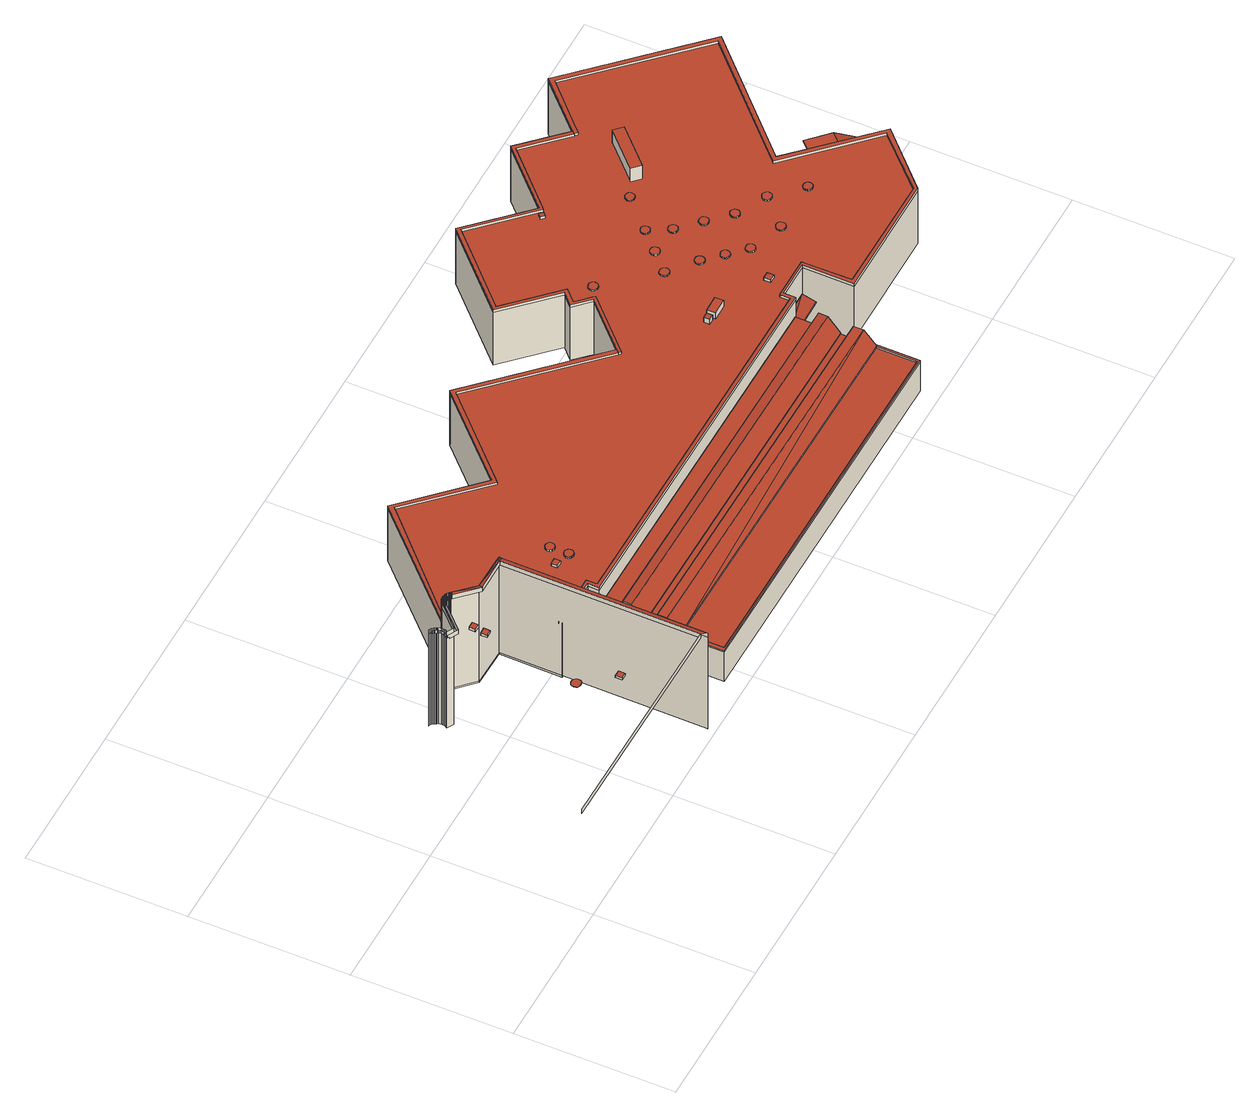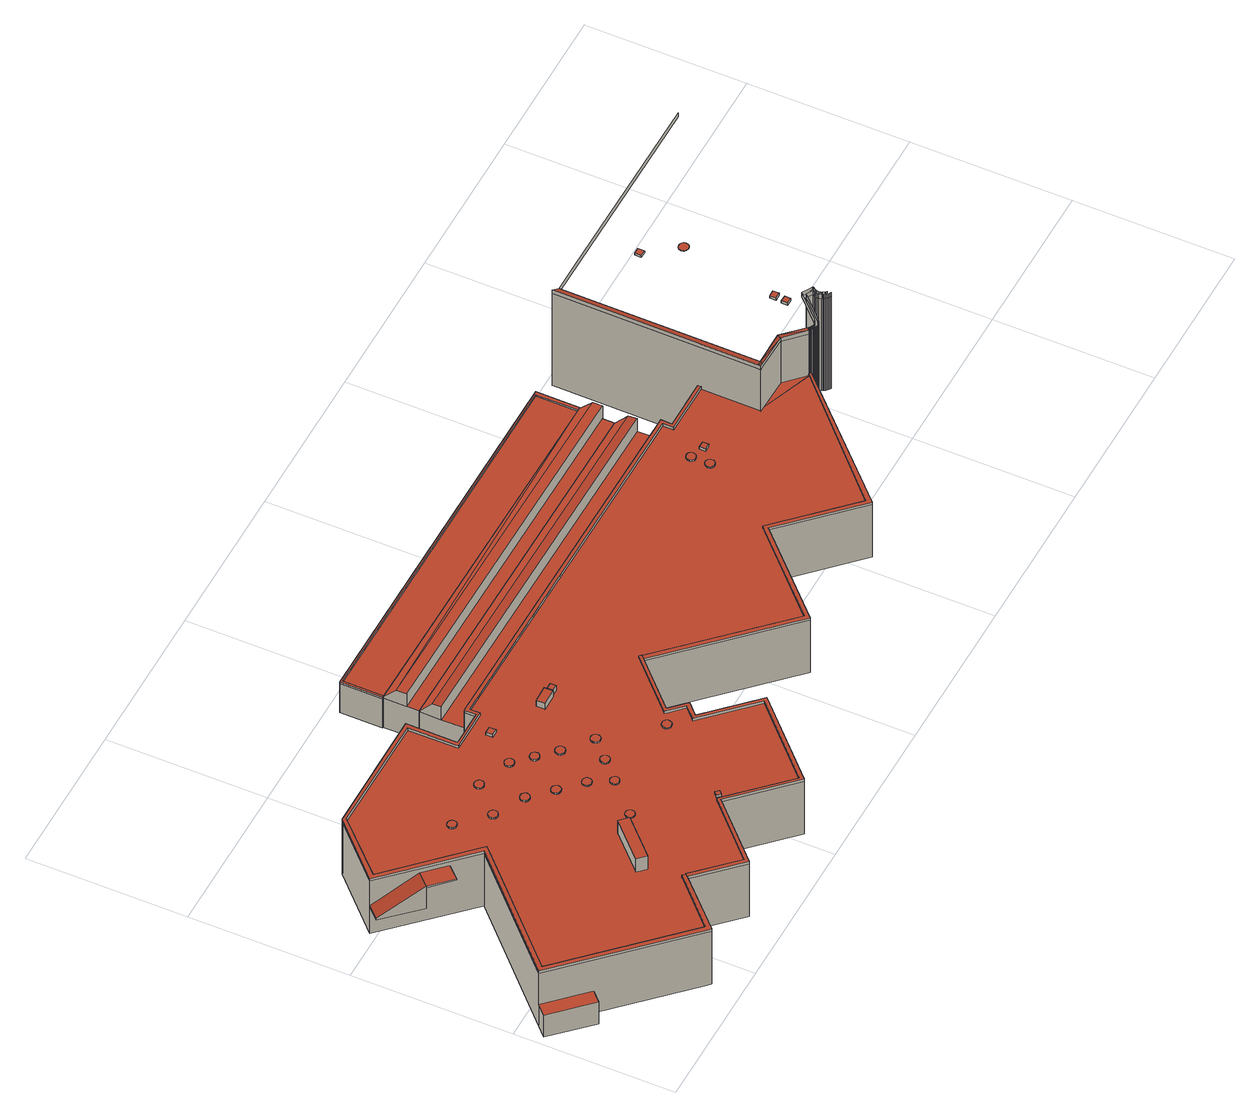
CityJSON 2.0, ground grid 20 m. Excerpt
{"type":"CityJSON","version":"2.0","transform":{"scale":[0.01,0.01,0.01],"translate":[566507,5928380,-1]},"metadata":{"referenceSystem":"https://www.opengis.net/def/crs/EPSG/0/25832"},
"CityObjects":{
"building1":{"type":"Building","attributes":{"Grundfläche 2D":"2421.631820","Grundhöhe NN":"0.075"},"children":["building1-1","building1-2","building1-3","building1-4"],"geometry":[{"type":"MultiSurface","lod":"3","boundaries":[[[0,1,2,3,4]],[[5,6,7,8]],[[9,5,8,10]],[[6,11,12,13,14,15,7]],[[16,9,10,17]],[[18,19,20,21]],[[19,22,23,20]],[[24,25,16,17,26,27]],[[28,29,30,31]],[[22,32,33,34,35,23]],[[29,28,36,37]],[[38,24,27,39]],[[40,41,42,43]],[[33,44,45,34]],[[44,46,38,39,47,45]],[[41,40,48,49]],[[29,50,51,30]],[[50,29,37,52]],[[50,53,54,51]],[[41,55,56,42]],[[53,50,52,57]],[[40,58,59,48]],[[55,41,49,60]],[[53,61,62,54]],[[61,53,57,63]],[[55,64,65,56]],[[64,55,60,66]],[[61,67,68,62]],[[67,61,63,69]],[[58,40,43,70]],[[64,71,72,65]],[[67,73,74,68]],[[73,67,69,75]],[[71,64,66,76]],[[73,77,78,74]],[[71,79,77,80,81,72]],[[77,73,75,80]],[[78,77,79,71,76,82]],[[13,83,84,14]],[[59,58,85,86,87,88]],[[86,85,58,70,89,90]],[[86,91,92,87]],[[91,86,90,93]],[[83,94,95,84]],[[92,91,96,97,98,99]],[[97,96,91,93,100,101]],[[94,102,103,104,105,106,107,95]],[[97,108,109,98]],[[108,97,101,110]],[[110,111,112,108]],[[108,112,113,109]],[[114,105,104,115]],[[112,116,117,113]],[[116,112,111,118]],[[115,119,120,114]],[[119,121,122,120]],[[116,123,124,117]],[[123,116,118,125]],[[121,126,127,122]],[[123,128,129,124]],[[126,130,131,127]],[[128,123,125,132]],[[130,133,134,131]],[[128,135,136,129]],[[135,128,132,137]],[[133,138,139,134]],[[138,140,141,139]],[[135,142,143,136]],[[142,135,137,144]],[[140,145,146,141]],[[142,147,148,143]],[[147,142,144,149]],[[146,145,150,151]],[[147,152,153,148]],[[154,151,150,155]],[[152,147,149,156]],[[155,157,158,154]],[[152,159,160,153]],[[157,161,162,158]],[[159,152,156,163]],[[161,164,165,162]],[[159,166,167,160]],[[166,159,163,168]],[[166,169,170,167]],[[169,166,168,171]],[[172,173,165]],[[169,174,175,170]],[[174,169,171,176]],[[176,177,178,174]],[[174,178,179,175]],[[178,180,181,179]],[[180,178,177,182]],[[180,183,184,181]],[[183,180,182,173]],[[185,172,165]],[[184,183,186,187,188,189]],[[185,165,164,190]],[[187,186,183,173,172,191]],[[191,172,185]],[[192,193,194,195,0,196]],[[197,198,199,200,201,194,193,192,196,202]],[[185,195,191]],[[203,1,0,195]],[[204,200,199,198,197,205,206,207]],[[187,200,204,188]],[[195,185,190,203]],[[201,200,187,191,208]],[[191,195,208]],[[208,195,194]],[[201,208,194]]],"semantics":{"surfaces":[{"type":"WallSurface"},{"type":"RoofSurface"}],"values":[0,0,0,0,0,0,0,0,0,0,0,0,0,0,0,0,0,0,0,0,0,0,0,0,0,0,0,0,0,0,0,0,0,0,0,0,0,0,0,0,0,0,0,0,0,0,0,0,0,0,0,0,0,0,0,0,0,0,0,0,0,0,0,0,0,0,0,0,0,0,0,0,0,0,0,0,0,0,0,0,0,0,0,0,0,1,0,0,0,0,0,0,0,0,1,0,0,0,1,1,0,1,0,0,0,0,0,1,1,1]}}]},
"building1-1":{"type":"BuildingInstallation","parents":["building1"],"geometry":[{"type":"MultiSurface","lod":"3","boundaries":[[[209,210,211,212,213,214,215,216,217,218,219,220,221,222,223,224,225,226]],[[216,215,227,228]],[[217,216,228,229]],[[218,217,229,230]],[[219,218,230,231]],[[220,219,231,232]],[[221,220,232,233]],[[222,221,233,234]],[[223,222,234,235]],[[224,223,235,236]],[[225,224,236,237]],[[226,225,237,238]],[[209,226,238,239]],[[210,209,239,240]],[[211,210,240,241]],[[212,211,241,242]],[[213,212,242,243]],[[214,213,243,244]],[[215,214,244,227]]],"semantics":{"surfaces":[{"type":"RoofSurface"},{"type":"WallSurface"}],"values":[0,1,1,1,1,1,1,1,1,1,1,1,1,1,1,1,1,1,1]}}]},
"building1-2":{"type":"BuildingInstallation","parents":["building1"],"geometry":[{"type":"MultiSurface","lod":"3","boundaries":[[[245,246,247,248]],[[248,247,249,250]],[[245,248,250,251]],[[246,245,251,252]],[[247,246,252,249]]],"semantics":{"surfaces":[{"type":"RoofSurface"},{"type":"WallSurface"}],"values":[0,1,1,1,1]}}]},
"building1-3":{"type":"BuildingInstallation","parents":["building1"],"geometry":[{"type":"MultiSurface","lod":"3","boundaries":[[[253,254,255,256]],[[256,255,257,258]],[[253,256,258,259]],[[254,253,259,260]],[[255,254,260,257]]],"semantics":{"surfaces":[{"type":"RoofSurface"},{"type":"WallSurface"}],"values":[0,1,1,1,1]}}]},
"building1-4":{"type":"BuildingInstallation","parents":["building1"],"geometry":[{"type":"MultiSurface","lod":"3","boundaries":[[[261,262,263,264,265]],[[263,262,266,267]],[[268,265,264,263,267,269]],[[261,265,268,270]],[[262,261,270,266]]],"semantics":{"surfaces":[{"type":"RoofSurface"},{"type":"WallSurface"}],"values":[0,1,1,1,1]}}]},
"building2":{"type":"Building","attributes":{"Grundfläche 2D":"748.241736","Grundhöhe NN":"0.951"},"children":["building2-1"],"geometry":[{"type":"Solid","lod":"3","boundaries":[[[[271,272,273,274]],[[275,276,277,278,271,274,279]],[[280,281,282,283,284]],[[282,285,286,283]],[[287,288,283,286]],[[289,290,291,292,293,294,295,296,297,298]],[[299,300,301,302]],[[303,304,305,306]],[[307,308,309,310]],[[306,311,312,313,300,276,275,279,274,273]],[[300,299,314,278,277,276]],[[278,314,303,272,271]],[[273,272,303,306]],[[281,315,316,285,282]],[[287,286,309,308]],[[288,317,302,284,283]],[[302,301,315,281,280,284]],[[318,319,291,290]],[[317,288,287,293,292,291,319]],[[307,294,293,287,308]],[[295,294,307,310]],[[286,296,295,310,309]],[[286,285,297,296]],[[320,298,297,285,316]],[[320,321,289,298]],[[321,318,290,289]],[[304,322,323,324,325,305]],[[318,321,326,327]],[[319,318,327,328]],[[317,319,328,329]],[[330,299,302,317,329,331]],[[314,299,330,332]],[[323,322,304,303,314,332,333,324]],[[306,305,325,334]],[[335,336,337,338,301,300,313,312,311,306,334,339]],[[316,315,340,341]],[[315,301,338,340]],[[320,316,341,342]],[[321,320,342,326]],[[335,339,334,325,324,333,332,330,331,329,328,327,326,342,341,340,338,337,336]]]],"semantics":{"surfaces":[{"type":"RoofSurface"},{"type":"WallSurface"},{"type":"GroundSurface"}],"values":[[0,0,0,0,0,0,0,0,0,1,1,1,1,1,1,1,1,1,1,1,1,1,1,1,1,1,1,1,1,1,1,1,1,1,1,1,1,1,1,2]]}}]},
"building2-1":{"type":"BuildingInstallation","parents":["building2"],"geometry":[{"type":"MultiSurface","lod":"3","boundaries":[[[343,344,322,345,346,347]],[[343,347,348]],[[348,347,349,350]],[[322,344,351,323]],[[347,346,352,349]],[[344,343,348,350,351]],[[322,323,353,345]],[[346,345,353,352]],[[351,350,349,352,353,323]]],"semantics":{"surfaces":[{"type":"RoofSurface"},{"type":"WallSurface"},{"type":"OuterCeilingSurface"}],"values":[0,0,1,1,1,1,1,1,2]}}]},
"building3":{"type":"Building","attributes":{"Grundfläche 2D":"2388.133779","Grundhöhe NN":"-0.176"},"children":["building3-1","building3-2","building3-3","building3-4","building3-5","building3-6","building3-7","building3-8","building3-9","building3-10","building3-11","building3-12","building3-13","building3-14","building3-15","building3-16","building3-17","building3-18","building3-19","building3-20","building3-21","building3-22","building3-23","building3-24"],"geometry":[{"type":"Solid","lod":"3","boundaries":[[[[354,355,356,357,358,359,360,361,362,363,364,365,366,367,368,369,370,371]],[[372,373,374,375,376,377,378,379,380,381,382,383,384,385,386,387,388,389,390,391,392,393,394,395,396,397,398,399,400,401,402,403,404,405,406,407,408,409,410,411,412,413]],[[414,415,416,417,418,419]],[[420,415,414]],[[421,422,423,424,425,426,427,428,420,414,429,430,431,432,433,434,435,436,437,438,439,440,441,442,443,444,445,446,447,448,449,450,451,452,453,454,455,456,457,458,459,460,461,462,463,464,465,466,467,468,469,470,471,472,473,474,475,476,477,478,479,480,481,482]],[[483,484,485,486,487,488,489,490,491,492,411,410,493,494,495,496,497,498,499,500,501,502,503]],[[504,505,506,507]],[[508,509,357,356]],[[509,510,358,357]],[[510,417,359,358]],[[417,416,360,359]],[[361,360,416,415]],[[361,415,420,428,427,426,425,363,362]],[[425,424,423,364,363]],[[423,422,421,482,481,368,367,366,365,364]],[[480,479,369,368,481]],[[511,370,369,479]],[[512,371,370,511]],[[513,354,371,512]],[[514,355,354,513]],[[514,508,356,355]],[[515,516,396,395]],[[516,517,397,396]],[[517,518,519,520,400,399,398,397]],[[520,521,401,400]],[[402,401,521,522]],[[522,523,403,402]],[[523,524,404,403]],[[525,405,404,524]],[[525,526,406,405]],[[527,407,406,526]],[[527,528,529,409,408,407]],[[529,530,410,409]],[[462,461,460,413,412,411]],[[460,459,458,457,374,373,372,413]],[[457,456,455,375,374]],[[452,378,377,376,375,455,454,453]],[[379,378,452,451,450,449,448,381,380]],[[382,381,448,447]],[[445,383,382,447,446]],[[445,444,443,442,441,386,385,384,383]],[[441,440,439,438,388,387,386]],[[435,391,390,389,388,438,437,436]],[[435,434,433,432,392,391]],[[393,392,432,431]],[[394,393,431,430]],[[430,515,395,394]],[[530,531,493,410]],[[531,532,494,493]],[[532,533,495,494]],[[533,534,535,497,496,495]],[[535,536,498,497]],[[536,537,499,498]],[[537,538,500,499]],[[511,501,500,538]],[[501,511,369]],[[511,479,369]],[[369,479,478,502,501]],[[478,477,476,503,502]],[[476,475,474,473,485,484,483,503]],[[472,486,485,473]],[[472,471,487,486]],[[488,487,471,470]],[[470,469,468,489,488]],[[489,468,467,466,465,491,490]],[[465,464,463,492,491]],[[463,462,411,492]],[[419,418,417,539,540,541]],[[509,508,542,543]],[[510,509,543,544]],[[417,510,544,539]],[[429,414,419,541,545]],[[515,430,429,545,546]],[[516,515,546,547]],[[517,516,547,548]],[[549,550,520,519,518,517,548,551]],[[521,520,550,552]],[[522,521,552,553]],[[523,522,553,554]],[[524,523,554,555]],[[525,524,555,556,557,558]],[[556,559,526,525,558,557]],[[526,559,560,504,527]],[[561,562,529,528,527,504,507,563]],[[530,529,562,564]],[[531,530,564,565]],[[532,531,565,566]],[[533,532,566,567]],[[568,535,534,533,567,569]],[[536,535,568,570]],[[537,536,570,571]],[[538,537,571,572]],[[511,538,572,573]],[[512,511,573,574]],[[513,512,574,575]],[[514,513,575,576]],[[508,514,576,542]],[[505,504,560,577]],[[506,505,577,578]],[[507,506,578,563]],[[570,568,569,567,566,565,564,562,561,563,578,577,560,559,556,555,554,553,552,550,549,551,548,547,546,545,541,540,539,544,543,542,576,575,574,573,572,571]]]],"semantics":{"surfaces":[{"type":"RoofSurface"},{"type":"WallSurface"},{"type":"GroundSurface"}],"values":[[0,0,0,0,0,0,0,1,1,1,1,1,1,1,1,1,1,1,1,1,1,1,1,1,1,1,1,1,1,1,1,1,1,1,1,1,1,1,1,1,1,1,1,1,1,1,1,1,1,1,1,1,1,1,1,1,1,1,1,1,1,1,1,1,1,1,1,1,1,1,1,1,1,1,1,1,1,1,1,1,1,1,1,1,1,1,1,1,1,1,1,1,1,1,1,1,1,1,1,1,2]]}}]},
"building3-1":{"type":"BuildingInstallation","parents":["building3"],"geometry":[{"type":"MultiSurface","lod":"3","boundaries":[[[579,580,581,582,583,584,585,586,587,588,589,590,591,592,593,594,595,596]],[[588,587,597,598]],[[589,588,598,599]],[[590,589,599,600]],[[591,590,600,601]],[[592,591,601,602]],[[593,592,602,603]],[[594,593,603,604]],[[595,594,604,605]],[[596,595,605,606]],[[579,596,606,607]],[[580,579,607,608]],[[581,580,608,609]],[[582,581,609,610]],[[583,582,610,611]],[[584,583,611,612]],[[585,584,612,613]],[[586,585,613,614]],[[587,586,614,597]]],"semantics":{"surfaces":[{"type":"RoofSurface"},{"type":"WallSurface"}],"values":[0,1,1,1,1,1,1,1,1,1,1,1,1,1,1,1,1,1,1]}}]},
"building3-2":{"type":"BuildingInstallation","parents":["building3"],"geometry":[{"type":"MultiSurface","lod":"3","boundaries":[[[615,616,617,618,619,620,621,622,623,624,625,626,627,628,629,630,631,632]],[[620,619,633,634]],[[621,620,634,635]],[[622,621,635,636]],[[623,622,636,637]],[[624,623,637,638]],[[625,624,638,639]],[[626,625,639,640]],[[627,626,640,641]],[[628,627,641,642]],[[629,628,642,643]],[[630,629,643,644]],[[631,630,644,645]],[[632,631,645,646]],[[615,632,646,647]],[[616,615,647,648]],[[617,616,648,649]],[[618,617,649,650]],[[619,618,650,633]]],"semantics":{"surfaces":[{"type":"RoofSurface"},{"type":"WallSurface"}],"values":[0,1,1,1,1,1,1,1,1,1,1,1,1,1,1,1,1,1,1]}}]},
"building3-3":{"type":"BuildingInstallation","parents":["building3"],"geometry":[{"type":"MultiSurface","lod":"3","boundaries":[[[651,652,653,654,655,656,657,658,659,660,661,662,663,664,665,666,667,668]],[[657,656,669,670]],[[656,655,671,669]],[[658,657,670,672]],[[659,658,672,673]],[[660,659,673,674]],[[661,660,674,675]],[[662,661,675,676]],[[663,662,676,677]],[[664,663,677,678]],[[665,664,678,679]],[[666,665,679,680]],[[667,666,680,681]],[[668,667,681,682]],[[651,668,682,683]],[[652,651,683,684]],[[653,652,684,685]],[[654,653,685,686]],[[655,654,686,671]]],"semantics":{"surfaces":[{"type":"RoofSurface"},{"type":"WallSurface"}],"values":[0,1,1,1,1,1,1,1,1,1,1,1,1,1,1,1,1,1,1]}}]},
"building3-4":{"type":"BuildingInstallation","parents":["building3"],"geometry":[{"type":"MultiSurface","lod":"3","boundaries":[[[687,688,689,690,691,692,693,694,695,696,697,698,699,700,701,702,703,704,705,706]],[[694,693,707,708]],[[695,694,708,709]],[[696,695,709,710]],[[697,696,710,711]],[[698,697,711,712]],[[699,698,712,713]],[[700,699,713,714]],[[701,700,714,715]],[[702,701,715,716]],[[717,704,703,702,716,718]],[[705,704,717,719]],[[706,705,719,720]],[[687,706,720,721]],[[688,687,721,722]],[[689,688,722,723]],[[690,689,723,724]],[[691,690,724,725]],[[707,693,692,691,725,726]]],"semantics":{"surfaces":[{"type":"RoofSurface"},{"type":"WallSurface"}],"values":[0,1,1,1,1,1,1,1,1,1,1,1,1,1,1,1,1,1,1]}}]},
"building3-5":{"type":"BuildingInstallation","parents":["building3"],"geometry":[{"type":"MultiSurface","lod":"3","boundaries":[[[727,728,729,730,731,732,733,734,735,736,737,738,739,740,741,742,743,744]],[[733,732,745,746]],[[734,733,746,747]],[[735,734,747,748]],[[736,735,748,749]],[[737,736,749,750]],[[738,737,750,751]],[[739,738,751,752]],[[740,739,752,753]],[[741,740,753,754]],[[742,741,754,755]],[[743,742,755,756]],[[744,743,756,757]],[[727,744,757,758]],[[728,727,758,759]],[[729,728,759,760]],[[730,729,760,761]],[[731,730,761,762]],[[732,731,762,745]]],"semantics":{"surfaces":[{"type":"RoofSurface"},{"type":"WallSurface"}],"values":[0,1,1,1,1,1,1,1,1,1,1,1,1,1,1,1,1,1,1]}}]},
"building3-6":{"type":"BuildingInstallation","parents":["building3"],"geometry":[{"type":"MultiSurface","lod":"3","boundaries":[[[763,764,765,766,767,768]],[[766,765,764,769,770,771]],[[771,772,767,766]],[[763,768,767,772,773,774]],[[774,769,764,763]]],"semantics":{"surfaces":[{"type":"RoofSurface"},{"type":"WallSurface"}],"values":[0,1,1,1,1]}}]},
"building3-7":{"type":"BuildingInstallation","parents":["building3"],"geometry":[{"type":"MultiSurface","lod":"3","boundaries":[[[775,776,777,778]],[[779,780,776,775]],[[781,782,777,776,780]],[[782,783,778,777]],[[779,775,778,783,784]]],"semantics":{"surfaces":[{"type":"RoofSurface"},{"type":"WallSurface"}],"values":[0,1,1,1,1]}}]},
"building3-8":{"type":"BuildingInstallation","parents":["building3"],"geometry":[{"type":"MultiSurface","lod":"3","boundaries":[[[785,786,787,788,789,790,791,792,793,794,795,796,797,798,799,800,801,802]],[[791,790,803,804]],[[792,791,804,805]],[[793,792,805,806]],[[794,793,806,807]],[[795,794,807,808]],[[796,795,808,809]],[[797,796,809,810]],[[798,797,810,811]],[[799,798,811,812]],[[800,799,812,813]],[[801,800,813,814]],[[802,801,814,815]],[[785,802,815,816]],[[786,785,816,817]],[[787,786,817,818]],[[788,787,818,819]],[[789,788,819,820]],[[790,789,820,803]]],"semantics":{"surfaces":[{"type":"RoofSurface"},{"type":"WallSurface"}],"values":[0,1,1,1,1,1,1,1,1,1,1,1,1,1,1,1,1,1,1]}}]},
"building3-9":{"type":"BuildingInstallation","parents":["building3"],"geometry":[{"type":"MultiSurface","lod":"3","boundaries":[[[821,822,823,824]],[[824,823,825,826]],[[821,824,826,827]],[[822,821,827,828]],[[823,822,828,825]]],"semantics":{"surfaces":[{"type":"RoofSurface"},{"type":"WallSurface"}],"values":[0,1,1,1,1]}}]},
"building3-10":{"type":"BuildingInstallation","parents":["building3"],"geometry":[{"type":"MultiSurface","lod":"3","boundaries":[[[829,830,831,832,833,834,835,836,837,838,839,840,841,842,843,844,845,846]],[[836,835,847,848]],[[837,836,848,849]],[[838,837,849,850]],[[839,838,850,851]],[[840,839,851,852]],[[841,840,852,853]],[[842,841,853,854]],[[843,842,854,855]],[[844,843,855,856]],[[845,844,856,857]],[[846,845,857,858]],[[829,846,858,859]],[[830,829,859,860]],[[831,830,860,861]],[[832,831,861,862]],[[833,832,862,863]],[[834,833,863,864]],[[835,834,864,847]]],"semantics":{"surfaces":[{"type":"RoofSurface"},{"type":"WallSurface"}],"values":[0,1,1,1,1,1,1,1,1,1,1,1,1,1,1,1,1,1,1]}}]},
"building3-11":{"type":"BuildingInstallation","parents":["building3"],"geometry":[{"type":"MultiSurface","lod":"3","boundaries":[[[865,866,867,868,869,870,871,872,873,874,875,876,877,878,879,880,881,882]],[[872,871,883,884]],[[873,872,884,885]],[[869,868,886,887]],[[868,867,888,886]],[[870,869,887,889]],[[871,870,889,883]],[[874,873,885,890]],[[875,874,890,891]],[[876,875,891,892]],[[877,876,892,893]],[[878,877,893,894]],[[879,878,894,895]],[[880,879,895,896]],[[881,880,896,897]],[[882,881,897,898]],[[865,882,898,899]],[[866,865,899,900]],[[867,866,900,888]]],"semantics":{"surfaces":[{"type":"RoofSurface"},{"type":"WallSurface"}],"values":[0,1,1,1,1,1,1,1,1,1,1,1,1,1,1,1,1,1,1]}}]},
"building3-12":{"type":"BuildingInstallation","parents":["building3"],"geometry":[{"type":"MultiSurface","lod":"3","boundaries":[[[901,902,903,904,905,906,907,908,909,910,911,912,913,914,915,916,917,918]],[[912,911,919,920]],[[913,912,920,921]],[[914,913,921,922]],[[915,914,922,923]],[[916,915,923,924]],[[917,916,924,925]],[[918,917,925,926]],[[901,918,926,927]],[[902,901,927,928]],[[903,902,928,929]],[[904,903,929,930]],[[905,904,930,931]],[[906,905,931,932]],[[907,906,932,933]],[[908,907,933,934]],[[909,908,934,935]],[[910,909,935,936]],[[911,910,936,919]]],"semantics":{"surfaces":[{"type":"RoofSurface"},{"type":"WallSurface"}],"values":[0,1,1,1,1,1,1,1,1,1,1,1,1,1,1,1,1,1,1]}}]},
"building3-13":{"type":"BuildingInstallation","parents":["building3"],"geometry":[{"type":"MultiSurface","lod":"3","boundaries":[[[937,938,939,940,941,942,943,944,945,946,947,948,949,950,951,952,953,954]],[[950,949,955,956]],[[951,950,956,957]],[[952,951,957,958]],[[948,947,959,960]],[[949,948,960,955]],[[953,952,958,961]],[[954,953,961,962]],[[937,954,962,963]],[[938,937,963,964]],[[939,938,964,965]],[[940,939,965,966]],[[941,940,966,967]],[[942,941,967,968]],[[943,942,968,969]],[[944,943,969,970]],[[945,944,970,971]],[[946,945,971,972]],[[947,946,972,959]]],"semantics":{"surfaces":[{"type":"RoofSurface"},{"type":"WallSurface"}],"values":[0,1,1,1,1,1,1,1,1,1,1,1,1,1,1,1,1,1,1]}}]},
"building3-14":{"type":"BuildingInstallation","parents":["building3"],"geometry":[{"type":"MultiSurface","lod":"3","boundaries":[[[973,974,975,976,977,978,979,980,981,982,983,984,985,986,987,988,989,990,991,992]],[[976,975,993,994]],[[993,975,974,973,995,996]],[[977,976,994,997]],[[978,977,997,998]],[[979,978,998,999]],[[980,979,999,1000]],[[981,980,1000,1001]],[[982,981,1001,1002]],[[983,982,1002,1003]],[[984,983,1003,1004]],[[985,984,1004,1005]],[[986,985,1005,1006]],[[987,986,1006,1007]],[[988,987,1007,1008]],[[1009,990,989,988,1008,1010]],[[991,990,1009,1011]],[[992,991,1011,1012]],[[973,992,1012,995]]],"semantics":{"surfaces":[{"type":"RoofSurface"},{"type":"WallSurface"}],"values":[0,1,1,1,1,1,1,1,1,1,1,1,1,1,1,1,1,1,1]}}]},
"building3-15":{"type":"BuildingInstallation","parents":["building3"],"geometry":[{"type":"MultiSurface","lod":"3","boundaries":[[[1013,1014,1015,1016]],[[1016,1015,1017,1018]],[[1013,1016,1018,1019]],[[1014,1013,1019,1020]],[[1015,1014,1020,1017]]],"semantics":{"surfaces":[{"type":"RoofSurface"},{"type":"WallSurface"}],"values":[0,1,1,1,1]}}]},
"building3-16":{"type":"BuildingInstallation","parents":["building3"],"geometry":[{"type":"MultiSurface","lod":"3","boundaries":[[[1021,1022,1023,1024,1025,1026,1027,1028,1029,1030,1031,1032,1033,1034,1035,1036,1037,1038]],[[1037,1036,1039,1040]],[[1038,1037,1040,1041]],[[1031,1030,1042,1043]],[[1032,1031,1043,1044]],[[1033,1032,1044,1045]],[[1034,1033,1045,1046]],[[1035,1034,1046,1047]],[[1036,1035,1047,1039]],[[1021,1038,1041,1048]],[[1022,1021,1048,1049]],[[1023,1022,1049,1050]],[[1024,1023,1050,1051]],[[1025,1024,1051,1052]],[[1026,1025,1052,1053]],[[1027,1026,1053,1054]],[[1028,1027,1054,1055]],[[1029,1028,1055,1056]],[[1030,1029,1056,1042]]],"semantics":{"surfaces":[{"type":"RoofSurface"},{"type":"WallSurface"}],"values":[0,1,1,1,1,1,1,1,1,1,1,1,1,1,1,1,1,1,1]}}]},
"building3-17":{"type":"BuildingInstallation","parents":["building3"],"geometry":[{"type":"MultiSurface","lod":"3","boundaries":[[[1057,1058,1059,1060,1061,1062,1063,1064,1065,1066,1067,1068,1069,1070,1071,1072,1073,1074]],[[1061,1060,1075,1076]],[[1060,1059,1077,1075]],[[1062,1061,1076,1078]],[[1063,1062,1078,1079]],[[1064,1063,1079,1080]],[[1065,1064,1080,1081]],[[1066,1065,1081,1082]],[[1067,1066,1082,1083]],[[1068,1067,1083,1084]],[[1069,1068,1084,1085]],[[1070,1069,1085,1086]],[[1071,1070,1086,1087]],[[1072,1071,1087,1088]],[[1073,1072,1088,1089]],[[1074,1073,1089,1090]],[[1057,1074,1090,1091]],[[1058,1057,1091,1092]],[[1059,1058,1092,1077]]],"semantics":{"surfaces":[{"type":"RoofSurface"},{"type":"WallSurface"}],"values":[0,1,1,1,1,1,1,1,1,1,1,1,1,1,1,1,1,1,1]}}]},
"building3-18":{"type":"BuildingInstallation","parents":["building3"],"geometry":[{"type":"MultiSurface","lod":"3","boundaries":[[[1093,1094,1095,1096,1097,1098,1099,1100,1101,1102,1103,1104,1105,1106,1107,1108,1109,1110]],[[1111,1112,1096,1095]],[[1112,1113,1097,1096]],[[1113,1114,1098,1097]],[[1098,1114,1115,1099]],[[1115,1116,1100,1099]],[[1116,1117,1101,1100]],[[1117,1118,1102,1101]],[[1118,1119,1103,1102]],[[1119,1120,1104,1103]],[[1120,1121,1105,1104]],[[1121,1122,1106,1105]],[[1122,1123,1107,1106]],[[1108,1107,1123,1124]],[[1124,1125,1109,1108]],[[1125,1126,1110,1109]],[[1126,1127,1093,1110]],[[1127,1128,1094,1093]],[[1128,1111,1095,1094]]],"semantics":{"surfaces":[{"type":"RoofSurface"},{"type":"WallSurface"}],"values":[0,1,1,1,1,1,1,1,1,1,1,1,1,1,1,1,1,1,1]}}]},
"building3-19":{"type":"BuildingInstallation","parents":["building3"],"geometry":[{"type":"MultiSurface","lod":"3","boundaries":[[[1129,1130,1131,1132]],[[1132,1131,1133,1134]],[[1129,1132,1134,1135]],[[1130,1129,1135,1136]],[[1131,1130,1136,1133]]],"semantics":{"surfaces":[{"type":"RoofSurface"},{"type":"WallSurface"}],"values":[0,1,1,1,1]}}]},
"building3-20":{"type":"BuildingInstallation","parents":["building3"],"geometry":[{"type":"MultiSurface","lod":"3","boundaries":[[[1137,1138,1139,1140,1141,1142,1143,1144,1145,1146,1147,1148,1149,1150,1151,1152,1153,1154]],[[1146,1145,1155,1156]],[[1145,1144,1157,1155]],[[1147,1146,1156,1158]],[[1148,1147,1158,1159]],[[1149,1148,1159,1160]],[[1150,1149,1160,1161]],[[1151,1150,1161,1162]],[[1152,1151,1162,1163]],[[1153,1152,1163,1164]],[[1154,1153,1164,1165]],[[1137,1154,1165,1166]],[[1138,1137,1166,1167]],[[1139,1138,1167,1168]],[[1140,1139,1168,1169]],[[1141,1140,1169,1170]],[[1142,1141,1170,1171]],[[1143,1142,1171,1172]],[[1144,1143,1172,1157]]],"semantics":{"surfaces":[{"type":"RoofSurface"},{"type":"WallSurface"}],"values":[0,1,1,1,1,1,1,1,1,1,1,1,1,1,1,1,1,1,1]}}]},
"building3-21":{"type":"BuildingInstallation","parents":["building3"],"geometry":[{"type":"MultiSurface","lod":"3","boundaries":[[[1173,1174,1175,1176]],[[1176,1175,1177,1178]],[[1173,1176,1178,1179]],[[1174,1173,1179,1180]],[[1175,1174,1180,1177]]],"semantics":{"surfaces":[{"type":"RoofSurface"},{"type":"WallSurface"}],"values":[0,1,1,1,1]}}]},
"building3-22":{"type":"BuildingInstallation","parents":["building3"],"geometry":[{"type":"MultiSurface","lod":"3","boundaries":[[[1181,1182,1183,1184,1185,1186,1187,1188,1189,1190,1191,1192,1193,1194,1195,1196,1197,1198]],[[1199,1200,1192,1191]],[[1200,1201,1193,1192]],[[1201,1202,1194,1193]],[[1202,1203,1195,1194]],[[1203,1204,1196,1195]],[[1197,1196,1204,1205]],[[1205,1206,1198,1197]],[[1206,1207,1181,1198]],[[1207,1208,1182,1181]],[[1208,1209,1183,1182]],[[1209,1210,1184,1183]],[[1185,1184,1210,1211]],[[1211,1212,1186,1185]],[[1212,1213,1187,1186]],[[1213,1214,1188,1187]],[[1214,1215,1189,1188]],[[1215,1216,1190,1189]],[[1216,1199,1191,1190]]],"semantics":{"surfaces":[{"type":"RoofSurface"},{"type":"WallSurface"}],"values":[0,1,1,1,1,1,1,1,1,1,1,1,1,1,1,1,1,1,1]}}]},
"building3-23":{"type":"BuildingInstallation","parents":["building3"],"geometry":[{"type":"MultiSurface","lod":"3","boundaries":[[[1217,1218,558,1219]],[[1220,1221,1222,1223]],[[1218,1220,1223,557,558]],[[1219,1224,1222,1221,1217]],[[1219,558,557,1224]],[[1223,1222,1224,557]]],"semantics":{"surfaces":[{"type":"RoofSurface"},{"type":"WallSurface"},{"type":"OuterCeilingSurface"}],"values":[0,1,1,1,1,2]}}]},
"building3-24":{"type":"BuildingInstallation","parents":["building3"],"geometry":[{"type":"MultiSurface","lod":"3","boundaries":[[[1217,1225,1226,1218]],[[1226,1227,1220,1218]],[[1225,1217,1221,1228]],[[1226,1225,1228,1227]],[[1228,1221,1220,1227]]],"semantics":{"surfaces":[{"type":"RoofSurface"},{"type":"WallSurface"},{"type":"OuterCeilingSurface"}],"values":[0,1,1,1,2]}}]}
},
"vertices":[
[3008,149,1662],[3008,149,1597],[52,162,1597],[52,162,1662],[2632,151,1662],[1749,2655,1621],[1751,2654,1621],[1751,2654,1662],[1749,2655,1662],[1773,2696,1621],[1773,2696,1662],[1782,2637,1621],[1782,2637,1597],[1884,2580,1597],[1884,2580,1662],[1782,2637,1662],[1781,2708,1621],[1781,2708,1662],[1744,2828,1621],[1752,2820,1621],[1752,2820,1662],[1744,2828,1662],[1760,2811,1621],[1760,2811,1662],[1785,2738,1621],[1783,2724,1621],[1783,2724,1662],[1785,2738,1662],[1739,2874,1597],[1753,2866,1597],[1753,2866,108],[1739,2874,108],[1768,2798,1621],[1775,2787,1621],[1775,2787,1662],[1768,2798,1662],[1739,2874,1662],[1753,2866,1662],[1786,2753,1621],[1786,2753,1662],[1801,2680,1597],[1813,2699,1597],[1813,2699,1662],[1801,2680,1662],[1780,2778,1621],[1780,2778,1662],[1783,2766,1621],[1783,2766,1662],[1801,2680,108],[1813,2699,108],[1767,2856,1597],[1767,2856,108],[1767,2856,1662],[1779,2845,1597],[1779,2845,108],[1820,2717,1597],[1820,2717,1662],[1779,2845,1662],[1877,2635,1597],[1877,2635,108],[1820,2717,108],[1789,2832,1597],[1789,2832,108],[1789,2832,1662],[1821,2737,1597],[1821,2737,1662],[1821,2737,108],[1798,2818,1597],[1798,2818,108],[1798,2818,1662],[1877,2635,1662],[1822,2757,1597],[1822,2757,1662],[1806,2806,1597],[1806,2806,108],[1806,2806,1662],[1822,2757,108],[1814,2791,1597],[1814,2791,108],[1818,2773,1597],[1814,2791,1662],[1818,2773,1662],[1818,2773,108],[2181,2879,1597],[2181,2879,1662],[2141,2898,1597],[2152,2909,1597],[2152,2909,108],[2141,2898,108],[2141,2898,1662],[2152,2909,1662],[2159,2916,1597],[2159,2916,108],[2159,2916,1662],[2186,2884,1597],[2186,2884,1662],[2173,2926,1597],[2183,2934,1597],[2183,2934,108],[2173,2926,108],[2173,2926,1662],[2183,2934,1662],[2198,2893,1597],[2208,2900,1597],[2216,2906,1597],[2216,2906,1662],[2208,2900,1662],[2198,2893,1662],[2194,2942,1597],[2194,2942,108],[2194,2942,1662],[2205,2948,1662],[2205,2948,1597],[2205,2948,108],[2223,2910,1662],[2223,2910,1597],[2218,2953,1597],[2218,2953,108],[2218,2953,1662],[2230,2913,1597],[2230,2913,1662],[2238,2915,1597],[2238,2915,1662],[2230,2956,1597],[2230,2956,108],[2230,2956,1662],[2245,2916,1597],[2245,2916,1662],[2243,2957,1597],[2243,2957,108],[2253,2916,1597],[2253,2916,1662],[2243,2957,1662],[2261,2915,1597],[2261,2915,1662],[2256,2957,1597],[2256,2957,108],[2256,2957,1662],[2268,2913,1597],[2268,2913,1662],[2279,2908,1597],[2279,2908,1662],[2269,2956,1597],[2269,2956,108],[2269,2956,1662],[2288,2905,1597],[2288,2905,1662],[2281,2952,1597],[2281,2952,108],[2281,2952,1662],[2295,2901,1597],[2295,2901,1662],[2294,2947,1597],[2294,2947,108],[2308,2893,1662],[2308,2893,1597],[2294,2947,1662],[2316,2886,1597],[2316,2886,1662],[2305,2943,1597],[2305,2943,108],[2318,2883,1597],[2318,2883,1662],[2305,2943,1662],[2322,2879,1597],[2322,2879,1662],[2317,2937,1597],[2317,2937,108],[2317,2937,1662],[2335,2925,1597],[2335,2925,108],[2335,2925,1662],[2364,2895,1662],[2356,2903,1662],[2339,2921,1597],[2339,2921,108],[2339,2921,1662],[2344,2916,1662],[2344,2916,1597],[2344,2916,108],[2350,2912,1597],[2350,2912,108],[2350,2912,1662],[2356,2903,1597],[2356,2903,108],[2571,2627,1662],[2364,2895,1597],[2592,2672,1597],[2592,2672,108],[2364,2895,108],[2571,2627,1597],[2592,2672,1655],[3066,1883,1655],[3067,1926,1655],[3071,2625,1655],[3018,2626,1662],[3055,94,1655],[3055,90,1597],[3055,94,1597],[3071,2625,1597],[3071,2663,1597],[3071,2663,1655],[3055,90,1655],[3018,2626,1597],[3071,2663,108],[3055,90,108],[3055,94,108],[3071,2625,108],[3019,2664,1655],
[1817,1030,1604],[1839,1050,1604],[1846,1066,1604],[1848,1083,1604],[1846,1100,1604],[1840,1116,1604],[1819,1136,1604],[1791,1145,1604],[1774,1143,1604],[1758,1137,1604],[1744,1127,1604],[1734,1113,1604],[1726,1085,1604],[1733,1056,1604],[1742,1043,1604],[1756,1032,1604],[1772,1025,1604],[1789,1023,1604],[1819,1136,1597],[1791,1145,1597],[1774,1143,1597],[1758,1137,1597],[1744,1127,1597],[1734,1113,1597],[1726,1085,1597],[1733,1056,1597],[1742,1043,1597],[1756,1032,1597],[1772,1025,1597],[1789,1023,1597],[1817,1030,1597],[1839,1050,1597],[1846,1066,1597],[1848,1083,1597],[1846,1100,1597],[1840,1116,1597],
[2054,651,1631],[2134,649,1631],[2136,732,1631],[2056,734,1631],[2136,732,1597],[2056,734,1597],[2054,651,1597],[2134,649,1597],
[1974,2272,1631],[2057,2272,1631],[2057,2352,1631],[1973,2351,1631],[2057,2352,1597],[1973,2351,1597],[1974,2272,1597],[2057,2272,1597],
[2073,2502,1638],[1995,2504,1638],[1993,2425,1638],[2059,2424,1638],[2070,2423,1638],[1995,2504,1597],[1993,2425,1597],[2070,2423,1597],[2059,2424,1597],[2073,2502,1597],
[8584,1330,868],[8585,1442,873],[3731,1464,873],[3730,1357,868],[3730,1192,677],[3730,1188,673],[8577,1167,673],[8584,1167,673],[3730,1355,865],[3728,1035,868],[3719,1035,868],[3719,916,868],[8576,881,868],[8576,1008,868],[3718,747,688],[3750,747,688],[8560,721,688],[8575,721,688],[3706,205,690],[8587,192,690],[8589,721,690],[8575,721,690],[8560,721,690],[8559,214,690],[3748,227,690],[3750,747,690],[3718,747,690],[3707,746,690],[8577,1167,668],[3730,1188,668],[3728,1035,668],[8576,1008,668],[8585,1442,668],[8586,1727,668],[3724,1746,668],[3731,1464,668],[8559,214,668],[8560,721,668],[3750,747,668],[3748,227,668],[3730,1357,668],[3730,1355,668],[3730,1192,668],[8584,1167,668],[3719,1035,668],[3718,747,668],[8575,721,668],[8587,192,668],[8589,721,668],[3707,746,668],[3706,205,668],[8586,1727,467],[8586,1727,439],[8586,1727,195],[3724,1746,195],[3706,205,195],[8587,192,195],[8589,721,195],[8575,721,195],[8577,1167,195],[8576,1008,195],[8584,1167,195],[8585,1442,195],[3731,1464,195],[3730,1355,195],[3730,1192,195],[3730,1188,195],[3728,1035,195],[3730,1357,195],[3719,1035,195],[3718,747,195],[3707,746,195],
[8601,1775,480],[8601,1727,467],[8586,1697,459],[9067,1709,459],[9068,1877,504],[8601,1876,504],[9068,1877,439],[8601,1876,439],[8601,1727,439],[9067,1709,439],[8586,1697,439],
[4653,3529,967],[3798,4389,967],[2339,2921,967],[2344,2916,967],[2350,2912,967],[2356,2903,967],[2357,2903,967],[2361,2907,967],[2365,2911,967],[3806,4314,967],[4648,3461,967],[4685,3497,967],[4686,3499,967],[5660,4464,967],[5665,4469,967],[6989,3122,967],[7029,3162,967],[5663,4539,967],[9781,4991,972],[9824,5033,972],[10356,5556,972],[11691,4203,972],[10391,2915,972],[10372,2896,972],[10333,2857,972],[10368,2822,972],[10368,2821,972],[11267,1917,972],[10647,1286,972],[9115,1288,972],[9109,1877,972],[9108,1900,972],[9108,1909,972],[9068,1909,972],[8558,1908,972],[8558,1887,972],[8559,1875,972],[8561,1775,972],[3756,1792,972],[3755,1929,972],[3067,1926,972],[3066,1883,972],[3716,1886,972],[3712,1746,972],[3724,1746,972],[8586,1727,972],[8601,1727,972],[8601,1876,972],[9068,1877,972],[9065,1238,972],[10663,1245,972],[11340,1913,972],[10407,2860,972],[11767,4201,972],[10397,5596,972],[10356,5638,972],[9766,5042,972],[9741,5016,972],[9763,4991,972],[9772,4981,972],[3019,2664,933],[2361,2907,935],[2357,2903,935],[2356,2903,935],[2364,2895,935],[2592,2672,933],[2365,2911,935],[4686,3499,935],[4685,3497,935],[4648,3461,935],[4617,3493,935],[3806,4314,935],[3797,4306,935],[3765,4275,935],[3702,4213,935],[3071,2663,933],[3067,1926,933],[3755,1929,933],[3756,1792,933],[3848,1791,933],[8404,1775,933],[8561,1775,933],[8559,1875,933],[8558,1887,933],[8558,1908,933],[9068,1909,933],[9091,1909,933],[9108,1909,933],[9108,1900,933],[9109,1877,933],[9115,1308,933],[9115,1288,933],[10632,1286,933],[10647,1286,933],[11267,1917,933],[11244,1940,933],[10368,2821,932],[10368,2822,932],[10333,2857,932],[10372,2896,933],[10391,2915,933],[11691,4203,935],[11062,4840,935],[10356,5556,935],[9824,5033,935],[9781,4991,935],[9772,4981,935],[9763,4991,935],[9741,5016,935],[9733,5009,935],[9709,5033,935],[9253,5496,935],[8624,4875,935],[8577,4829,935],[8562,4813,935],[8537,4838,935],[7886,5498,935],[7016,4639,935],[7601,4047,935],[7457,3905,935],[7615,3746,935],[7617,3743,935],[7642,3718,935],[7071,3154,935],[7014,3097,935],[6989,3122,935],[6970,3141,935],[5665,4469,935],[5660,4464,935],[7617,3743,972],[7615,3746,972],[7457,3905,972],[7601,4047,972],[7016,4639,972],[7886,5498,972],[8562,4813,972],[8577,4829,972],[9253,5496,972],[9733,5009,972],[9260,5556,972],[8560,4865,972],[7879,5555,972],[7877,5553,972],[6956,4644,972],[7542,4051,972],[7400,3911,972],[7591,3717,972],[6989,3122,972],[7014,3097,972],[7642,3718,972],[11767,4201,434],[11892,4324,434],[11446,4778,434],[11321,4655,434],[2339,2921,935],[2344,2916,935],[2350,2912,935],[7029,3162,935],[5663,4539,935],[4653,3529,935],[3798,4389,935],[3066,1883,933],[3716,1886,933],[3712,1746,933],[3724,1746,933],[8586,1727,933],[8601,1727,933],[8601,1876,933],[9068,1877,933],[9065,1238,933],[10663,1245,933],[11340,1913,933],[10407,2860,933],[11767,4201,935],[10397,5596,935],[10356,5638,935],[9766,5042,935],[9260,5556,935],[8560,4865,935],[7879,5555,935],[7877,5553,935],[6956,4644,935],[7542,4051,935],[7400,3911,935],[7591,3717,935],[2356,2903,82],[2364,2895,82],[2592,2672,82],[2339,2921,82],[2344,2916,82],[2350,2912,82],[3071,2663,82],[3066,1883,82],[3716,1886,82],[3712,1746,82],[8586,1727,82],[8601,1727,82],[3724,1746,82],[8601,1876,82],[9068,1877,82],[9065,1238,82],[10663,1245,82],[11340,1913,82],[11340,1913,524],[11340,1913,544],[10407,2860,82],[11767,4201,82],[10397,5596,82],[10356,5638,82],[11321,4655,82],[9766,5042,82],[9260,5556,82],[8560,4865,82],[7879,5555,82],[6956,4644,82],[7877,5553,82],[7542,4051,82],[7400,3911,82],[7591,3717,82],[7029,3162,82],[5663,4539,82],[4653,3529,82],[3798,4389,82],[11892,4324,82],[11446,4778,82],
[9253,3119,954],[9261,3133,954],[9266,3161,954],[9257,3189,954],[9247,3201,954],[9233,3211,954],[9217,3216,954],[9200,3217,954],[9173,3207,954],[9154,3185,954],[9148,3170,954],[9147,3153,954],[9151,3136,954],[9158,3122,954],[9180,3103,954],[9209,3097,954],[9225,3100,954],[9240,3107,954],[9173,3207,930],[9154,3185,930],[9148,3170,930],[9147,3153,930],[9151,3136,930],[9158,3122,930],[9180,3103,930],[9209,3097,930],[9225,3100,930],[9240,3107,930],[9253,3119,930],[9261,3133,930],[9266,3161,930],[9257,3189,930],[9247,3201,930],[9233,3211,930],[9217,3216,930],[9200,3217,930],
[8696,2982,954],[8682,2992,954],[8666,2997,954],[8650,2997,954],[8623,2988,954],[8603,2966,954],[8598,2951,954],[8596,2934,954],[8600,2917,954],[8608,2903,954],[8630,2884,954],[8658,2878,954],[8674,2881,954],[8690,2888,954],[8702,2900,954],[8711,2914,954],[8716,2942,954],[8707,2970,954],[8623,2988,931],[8603,2966,931],[8598,2951,931],[8596,2934,931],[8600,2917,931],[8608,2903,931],[8630,2884,931],[8658,2878,931],[8674,2881,931],[8690,2888,931],[8702,2900,931],[8711,2914,931],[8716,2942,931],[8707,2970,931],[8696,2982,931],[8682,2992,931],[8666,2997,931],[8650,2997,931],
[9116,2548,954],[9105,2559,954],[9091,2568,954],[9075,2572,954],[9059,2572,954],[9033,2561,954],[9015,2539,954],[9010,2524,954],[9010,2507,954],[9015,2491,954],[9023,2477,954],[9045,2460,954],[9073,2456,954],[9089,2459,954],[9103,2467,954],[9115,2479,954],[9123,2493,954],[9126,2521,954],[9033,2561,929],[9015,2539,929],[9059,2572,929],[9010,2524,929],[9010,2507,929],[9015,2491,929],[9023,2477,929],[9045,2460,929],[9073,2456,929],[9089,2459,929],[9103,2467,929],[9115,2479,929],[9123,2493,929],[9126,2521,929],[9116,2548,929],[9105,2559,929],[9091,2568,929],[9075,2572,929],
[9511,2929,954],[9501,2942,954],[9488,2952,954],[9472,2957,954],[9455,2958,954],[9448,2956,954],[9428,2949,954],[9409,2929,954],[9403,2913,954],[9401,2897,954],[9404,2880,954],[9411,2866,954],[9433,2847,954],[9460,2840,954],[9476,2842,954],[9492,2849,954],[9496,2853,954],[9505,2860,954],[9514,2874,954],[9519,2901,954],[9428,2949,929],[9409,2929,929],[9403,2913,929],[9401,2897,929],[9404,2880,929],[9411,2866,929],[9433,2847,929],[9460,2840,929],[9476,2842,929],[9492,2849,929],[9505,2860,929],[9496,2853,929],[9514,2874,929],[9519,2901,929],[9511,2929,929],[9501,2942,929],[9488,2952,929],[9472,2957,929],[9455,2958,929],[9448,2956,929],
[4103,2502,959],[4105,2518,959],[4102,2534,959],[4095,2549,959],[4084,2560,959],[4060,2572,959],[4032,2571,959],[4018,2565,959],[4005,2555,959],[3996,2541,959],[3991,2526,959],[3993,2499,959],[4008,2475,959],[4020,2466,959],[4036,2460,959],[4052,2459,959],[4067,2463,959],[4090,2478,959],[4060,2572,932],[4032,2571,932],[4018,2565,932],[4005,2555,932],[3996,2541,932],[3991,2526,932],[3993,2499,932],[4008,2475,932],[4020,2466,932],[4036,2460,932],[4052,2459,932],[4067,2463,932],[4090,2478,932],[4103,2502,932],[4105,2518,932],[4102,2534,932],[4095,2549,932],[4084,2560,932],
[8484,4753,974],[8524,4792,974],[8510,4806,974],[8484,4833,974],[8444,4794,974],[8474,4763,974],[8524,4792,935],[8510,4806,935],[8484,4833,935],[8444,4794,935],[8474,4763,935],[8484,4753,935],
[9924,4489,1149],[9827,4587,1149],[9392,4152,1149],[9490,4054,1149],[9924,4489,935],[9827,4587,934],[9730,4490,934],[9392,4152,933],[9490,4054,932],[9716,4280,933],
[7844,3826,954],[7840,3842,954],[7831,3857,954],[7819,3868,954],[7804,3876,954],[7776,3878,954],[7749,3867,954],[7738,3856,954],[7730,3841,954],[7726,3825,954],[7726,3809,954],[7738,3783,954],[7761,3766,954],[7777,3761,954],[7794,3761,954],[7810,3766,954],[7823,3775,954],[7840,3798,954],[7776,3878,935],[7749,3867,935],[7738,3856,935],[7730,3841,935],[7726,3825,935],[7726,3809,935],[7738,3783,935],[7761,3766,935],[7777,3761,935],[7794,3761,935],[7810,3766,935],[7823,3775,935],[7840,3798,935],[7844,3826,935],[7840,3842,935],[7831,3857,935],[7819,3868,935],[7804,3876,935],
[8162,2398,1027],[8160,2509,1027],[7950,2505,1027],[7952,2394,1027],[7950,2505,930],[7952,2394,930],[8162,2398,930],[8160,2509,930],
[8855,3674,954],[8850,3701,954],[8842,3714,954],[8830,3725,954],[8815,3732,954],[8800,3734,954],[8774,3729,954],[8753,3711,954],[8745,3697,954],[8742,3682,954],[8743,3665,954],[8749,3651,954],[8767,3631,954],[8793,3621,954],[8808,3622,954],[8824,3627,954],[8837,3636,954],[8847,3648,954],[8774,3729,932],[8753,3711,932],[8745,3697,932],[8742,3682,932],[8743,3665,932],[8749,3651,932],[8767,3631,932],[8793,3621,932],[8808,3622,932],[8824,3627,932],[8837,3636,932],[8847,3648,932],[8855,3674,932],[8850,3701,932],[8842,3714,932],[8830,3725,932],[8815,3732,932],[8800,3734,932],
[9221,4087,952],[9209,4099,952],[9194,4106,952],[9166,4109,952],[9140,4098,952],[9129,4087,952],[9120,4072,952],[9116,4056,952],[9117,4040,952],[9129,4014,952],[9151,3997,952],[9167,3993,952],[9183,3993,952],[9199,3997,952],[9213,4006,952],[9229,4029,952],[9233,4057,952],[9229,4073,952],[9120,4072,933],[9116,4056,933],[9117,4040,933],[9166,4109,933],[9140,4098,933],[9194,4106,933],[9129,4087,933],[9129,4014,932],[9151,3997,932],[9167,3993,932],[9183,3993,932],[9199,3997,932],[9213,4006,932],[9229,4029,932],[9233,4057,933],[9229,4073,933],[9221,4087,933],[9209,4099,933],
[8968,3354,954],[8983,3361,954],[8995,3371,954],[9004,3385,954],[9010,3412,954],[9002,3439,954],[8992,3452,954],[8978,3462,954],[8962,3467,954],[8946,3468,954],[8920,3459,954],[8901,3439,954],[8895,3424,954],[8893,3407,954],[8896,3391,954],[8903,3376,954],[8924,3358,954],[8952,3351,954],[8920,3459,931],[8901,3439,931],[8895,3424,931],[8893,3407,931],[8896,3391,931],[8903,3376,931],[8924,3358,931],[8952,3351,931],[8968,3354,931],[8983,3361,931],[8995,3371,931],[9004,3385,931],[9010,3412,931],[9002,3439,931],[8992,3452,931],[8978,3462,931],[8962,3467,931],[8946,3468,931],
[8563,3382,954],[8580,3385,954],[8595,3392,954],[8606,3403,954],[8619,3429,954],[8618,3457,954],[8611,3472,954],[8601,3484,954],[8587,3494,954],[8571,3499,954],[8543,3497,954],[8519,3482,954],[8510,3469,954],[8504,3453,954],[8503,3436,954],[8506,3421,954],[8522,3397,954],[8547,3384,954],[8510,3469,932],[8504,3453,932],[8503,3436,932],[8506,3421,932],[8543,3497,932],[8519,3482,932],[8522,3397,932],[8547,3384,932],[8563,3382,932],[8580,3385,932],[8595,3392,932],[8606,3403,932],[8619,3429,932],[8618,3457,932],[8611,3472,932],[8601,3484,932],[8587,3494,932],[8571,3499,932],
[8848,2780,954],[8845,2779,954],[8823,2768,954],[8807,2745,954],[8803,2730,954],[8804,2713,954],[8809,2697,954],[8818,2684,954],[8841,2669,954],[8869,2666,954],[8884,2671,954],[8898,2679,954],[8909,2692,954],[8916,2706,954],[8918,2734,954],[8906,2759,954],[8899,2767,954],[8895,2771,954],[8880,2778,954],[8864,2782,954],[8823,2768,930],[8807,2745,930],[8848,2780,930],[8845,2779,930],[8803,2730,930],[8804,2713,930],[8809,2697,929],[8818,2684,929],[8841,2669,929],[8869,2666,929],[8884,2671,929],[8898,2679,929],[8909,2692,929],[8916,2706,929],[8918,2734,930],[8906,2759,930],[8895,2771,930],[8899,2767,930],[8880,2778,930],[8864,2782,930],
[7849,2494,1009],[7849,2420,1009],[7923,2420,1009],[7924,2493,1009],[7923,2420,930],[7924,2493,930],[7849,2494,930],[7849,2420,930],
[9542,2308,954],[9555,2319,954],[9564,2333,954],[9570,2361,954],[9562,2388,954],[9553,2401,954],[9539,2412,954],[9523,2417,954],[9507,2419,954],[9480,2410,954],[9459,2390,954],[9453,2375,954],[9451,2358,954],[9454,2341,954],[9461,2326,954],[9482,2307,954],[9510,2300,954],[9526,2302,954],[9482,2307,930],[9510,2300,930],[9526,2302,929],[9480,2410,929],[9459,2390,929],[9453,2375,929],[9451,2358,930],[9454,2341,930],[9461,2326,930],[9542,2308,929],[9555,2319,929],[9564,2333,929],[9570,2361,929],[9562,2388,929],[9553,2401,929],[9539,2412,929],[9523,2417,929],[9507,2419,929],
[3997,2254,959],[4008,2241,959],[4021,2232,959],[4048,2226,959],[4075,2233,959],[4088,2243,959],[4098,2256,959],[4104,2272,959],[4105,2288,959],[4097,2314,959],[4077,2334,959],[4063,2340,959],[4046,2342,959],[4030,2340,959],[4015,2333,959],[3996,2312,959],[3989,2285,959],[3991,2269,959],[4048,2226,932],[4075,2233,932],[4021,2232,932],[4088,2243,932],[4098,2256,932],[4104,2272,932],[4105,2288,932],[4097,2314,932],[4077,2334,932],[4063,2340,932],[4046,2342,932],[4030,2340,932],[4015,2333,932],[3996,2312,932],[3989,2285,932],[3991,2269,932],[3997,2254,932],[4008,2241,932],
[9856,2756,954],[9840,2756,954],[9813,2745,954],[9794,2723,954],[9789,2708,954],[9788,2691,954],[9792,2674,954],[9800,2660,954],[9822,2642,954],[9851,2636,954],[9867,2639,954],[9882,2647,954],[9895,2659,954],[9903,2673,954],[9908,2702,954],[9898,2729,954],[9887,2741,954],[9873,2751,954],[9813,2745,929],[9794,2723,929],[9789,2708,929],[9788,2691,929],[9792,2674,929],[9800,2660,929],[9822,2642,929],[9851,2636,929],[9867,2639,929],[9882,2647,929],[9895,2659,930],[9903,2673,930],[9908,2702,930],[9898,2729,930],[9887,2741,930],[9873,2751,930],[9856,2756,930],[9840,2756,930],
[8710,2175,974],[8711,2090,974],[8795,2091,974],[8793,2176,974],[8795,2091,931],[8793,2176,931],[8710,2175,931],[8711,2090,932],
[8295,3157,954],[8310,3151,954],[8339,3152,954],[8364,3166,954],[8374,3178,954],[8381,3194,954],[8383,3211,954],[8380,3227,954],[8365,3251,954],[8341,3266,954],[8325,3269,954],[8308,3267,954],[8292,3260,954],[8280,3250,954],[8266,3225,954],[8266,3196,954],[8271,3181,954],[8281,3167,954],[8365,3251,932],[8341,3266,932],[8380,3227,932],[8325,3269,933],[8308,3267,933],[8292,3260,933],[8280,3250,933],[8266,3225,933],[8266,3196,932],[8271,3181,932],[8281,3167,932],[8295,3157,932],[8310,3151,932],[8339,3152,932],[8364,3166,932],[8374,3178,932],[8381,3194,932],[8383,3211,932],
[3810,2386,974],[3809,2310,974],[3890,2308,974],[3891,2384,974],[3890,2308,932],[3891,2384,932],[3810,2386,932],[3809,2310,933],
[10189,2300,954],[10205,2304,954],[10219,2312,954],[10230,2324,954],[10240,2349,954],[10236,2376,954],[10229,2390,954],[10218,2401,954],[10203,2409,954],[10188,2413,954],[10161,2408,954],[10139,2392,954],[10131,2379,954],[10127,2363,954],[10127,2347,954],[10132,2332,954],[10149,2311,954],[10174,2300,954],[10161,2408,930],[10139,2392,930],[10131,2379,929],[10127,2363,929],[10127,2347,929],[10132,2332,929],[10149,2311,929],[10174,2300,929],[10189,2300,929],[10205,2304,929],[10219,2312,930],[10230,2324,930],[10240,2349,930],[10236,2376,930],[10229,2390,930],[10218,2401,930],[10203,2409,930],[10188,2413,930],
[11093,2485,878],[10936,2322,878],[11488,2067,544],[10936,2322,859],[11093,2485,859],[11093,2485,524],[10936,2322,524],[11488,2067,524],
[10841,2736,878],[10689,2574,878],[10689,2574,859],[10841,2736,859]
]}
